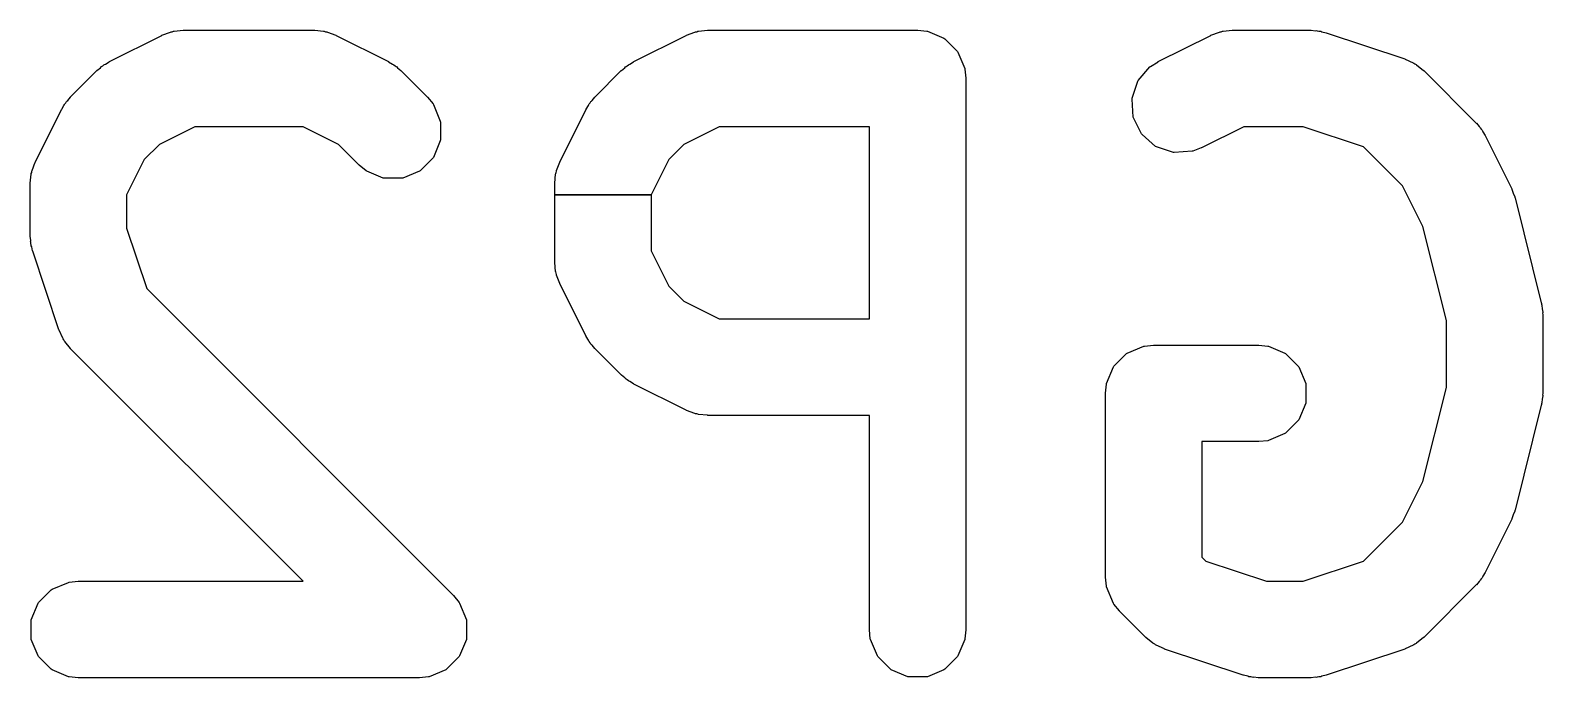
# Model space of a CAD drawing. Header units: millimetres. Extents: x 73.1 to 170.6, y -160.7 to -95.4.
# Drawn here: x 167.323 to 170.618, y -110.443 to -109.033 of the extents above; entities that cross this region are included whole.
import ezdxf

# ---------------------------------------------------------------- set-up
doc = ezdxf.new("R2010")
doc.units = ezdxf.units.MM
doc.layers.add('B.Silkscreen', color=31, linetype='CONTINUOUS', true_color=0xe8b2a7)

msp = doc.modelspace()

# ---------------------------------------------------------------- linework, layer by layer
at = {"layer": 'B.Silkscreen', "linetype": 'CONTINUOUS'}
for p, q in [((167.495064, -109.10157), (167.60935, -109.044427)), ((167.60935, -109.044427), (167.609799, -109.044229)), ((167.609799, -109.044229), (167.628107, -109.037223)), ((167.628107, -109.037223), (167.629539, -109.036906)), ((167.629539, -109.036906), (167.63231, -109.036708)), ((167.63231, -109.036708), (167.634885, -109.035643)), ((167.634885, -109.035643), (167.636308, -109.035287)), ((167.636308, -109.035287), (167.655817, -109.033366)), ((167.655817, -109.033366), (167.656307, -109.033342)), ((167.656307, -109.033342), (167.942022, -109.033342)), ((167.942022, -109.033342), (167.942512, -109.033366)), ((167.942512, -109.033366), (167.962021, -109.035287)), ((167.962021, -109.035287), (167.963444, -109.035644)), ((167.963444, -109.035644), (167.966014, -109.036708)), ((167.966014, -109.036708), (167.96879, -109.036906)), ((167.96879, -109.036906), (167.970222, -109.037223)), ((167.970222, -109.037223), (167.988531, -109.044229)), ((167.988531, -109.044229), (167.98898, -109.044427)), ((167.98898, -109.044427), (168.103265, -109.101571)), ((168.637921, -109.10157), (168.752207, -109.044427)), ((168.752207, -109.044427), (168.752656, -109.044229)), ((168.752656, -109.044229), (168.770964, -109.037223)), ((168.770964, -109.037223), (168.772396, -109.036906)), ((168.772396, -109.036906), (168.775167, -109.036708)), ((168.775167, -109.036708), (168.777742, -109.035643)), ((168.777742, -109.035643), (168.779165, -109.035287)), ((168.779165, -109.035287), (168.798674, -109.033366)), ((168.798674, -109.033366), (168.799164, -109.033342)), ((168.799164, -109.033342), (169.256307, -109.033342)), ((169.256307, -109.033342), (169.256797, -109.033366)), ((169.256797, -109.033366), (169.276306, -109.035287)), ((169.276306, -109.035287), (169.277729, -109.035644)), ((169.277729, -109.035644), (169.313777, -109.050576)), ((169.313777, -109.050576), (169.3154, -109.051659)), ((169.3154, -109.051659), (169.34299, -109.079249)), ((169.780779, -109.10157), (169.895065, -109.044427)), ((169.895065, -109.044427), (169.895514, -109.044229)), ((169.895514, -109.044229), (169.913822, -109.037223)), ((169.913822, -109.037223), (169.915254, -109.036906)), ((169.915254, -109.036906), (169.918025, -109.036708)), ((169.918025, -109.036708), (169.9206, -109.035643)), ((169.9206, -109.035643), (169.922023, -109.035287)), ((169.922023, -109.035287), (169.941532, -109.033366)), ((169.941532, -109.033366), (169.942022, -109.033342)), ((169.942022, -109.033342), (170.11345, -109.033342)), ((170.11345, -109.033342), (170.11394, -109.033366)), ((170.11394, -109.033366), (170.123394, -109.034296)), ((170.123394, -109.034296), (170.125603, -109.03414)), ((170.125603, -109.03414), (170.127065, -109.034251)), ((170.127065, -109.034251), (170.130223, -109.034968)), ((170.130223, -109.034968), (170.13345, -109.035287)), ((170.13345, -109.035287), (170.134872, -109.035643)), ((170.134872, -109.035643), (170.136927, -109.036493)), ((170.136927, -109.036493), (170.146182, -109.038599)), ((170.146182, -109.038599), (170.146654, -109.038731)), ((170.146654, -109.038731), (170.318083, -109.095874)), ((169.34299, -109.079249), (169.344073, -109.080872)), ((169.344073, -109.080872), (169.359005, -109.11692)), ((167.467775, -109.121239), (167.468139, -109.12091)), ((167.468139, -109.12091), (167.475479, -109.114884)), ((167.475479, -109.114884), (167.476934, -109.113208)), ((167.476934, -109.113208), (167.478045, -109.112254)), ((167.478045, -109.112254), (167.480791, -109.110524)), ((167.480791, -109.110524), (167.483293, -109.108472)), ((167.483293, -109.108472), (167.484549, -109.107719)), ((167.484549, -109.107719), (167.486596, -109.106869)), ((167.486596, -109.106869), (167.494637, -109.10181)), ((167.494637, -109.10181), (167.495064, -109.10157)), ((168.103265, -109.101571), (168.103692, -109.101811)), ((168.103692, -109.101811), (168.111729, -109.106869)), ((168.111729, -109.106869), (168.113779, -109.107719)), ((168.113779, -109.107719), (168.115036, -109.108473)), ((168.115036, -109.108473), (168.117537, -109.110525)), ((168.117537, -109.110525), (168.120283, -109.112254)), ((168.120283, -109.112254), (168.121396, -109.113209)), ((168.121396, -109.113209), (168.122849, -109.114885)), ((168.122849, -109.114885), (168.13019, -109.120909)), ((168.13019, -109.120909), (168.130554, -109.121238)), ((168.610632, -109.121239), (168.610996, -109.12091)), ((168.610996, -109.12091), (168.618336, -109.114884)), ((168.618336, -109.114884), (168.619791, -109.113208)), ((168.619791, -109.113208), (168.620902, -109.112254)), ((168.620902, -109.112254), (168.623648, -109.110524)), ((168.623648, -109.110524), (168.62615, -109.108472)), ((168.62615, -109.108472), (168.627406, -109.107719)), ((168.627406, -109.107719), (168.629453, -109.106869)), ((168.629453, -109.106869), (168.637494, -109.10181)), ((168.637494, -109.10181), (168.637921, -109.10157)), ((169.359005, -109.11692), (169.359362, -109.118343)), ((169.359362, -109.118343), (169.361283, -109.137852)), ((169.737083, -109.142686), (169.762647, -109.113209)), ((169.762647, -109.113209), (169.763761, -109.112253)), ((169.763761, -109.112253), (169.780352, -109.10181)), ((169.780352, -109.10181), (169.780779, -109.10157)), ((170.318083, -109.095874), (170.31854, -109.096051)), ((170.31854, -109.096051), (170.33644, -109.104042)), ((170.33644, -109.104042), (170.337677, -109.10483)), ((170.337677, -109.10483), (170.33978, -109.106653)), ((170.33978, -109.106653), (170.342351, -109.107719)), ((170.342351, -109.107719), (170.343609, -109.108473)), ((170.343609, -109.108473), (170.358762, -109.12091)), ((170.358762, -109.12091), (170.359126, -109.121239)), ((167.410632, -109.178381), (167.467775, -109.121239)), ((168.130554, -109.121238), (168.187696, -109.178381)), ((168.553489, -109.178381), (168.610632, -109.121239)), ((169.361283, -109.137852), (169.361307, -109.138342)), ((169.361307, -109.138342), (169.361307, -110.338342)), ((169.723778, -109.181397), (169.736117, -109.144381)), ((169.736117, -109.144381), (169.737083, -109.142686)), ((170.359126, -109.121239), (170.473411, -109.235525)), ((167.402602, -109.18754), (167.404278, -109.186085)), ((167.404278, -109.186085), (167.410303, -109.178745)), ((167.410303, -109.178745), (167.410632, -109.178381)), ((168.187696, -109.178381), (168.188025, -109.178745)), ((168.188025, -109.178745), (168.200462, -109.193898)), ((168.545459, -109.18754), (168.547135, -109.186085)), ((168.547135, -109.186085), (168.55316, -109.178745)), ((168.55316, -109.178745), (168.553489, -109.178381)), ((169.723534, -109.183332), (169.723778, -109.181397)), ((169.7263, -109.222252), (169.723534, -109.183332)), ((167.333821, -109.319957), (167.390964, -109.20567)), ((167.390964, -109.20567), (167.391204, -109.205243)), ((167.391204, -109.205243), (167.396264, -109.197201)), ((167.396264, -109.197201), (167.397113, -109.195156)), ((167.397113, -109.195156), (167.397866, -109.1939)), ((167.397866, -109.1939), (167.39992, -109.191395)), ((167.39992, -109.191395), (167.401648, -109.188652)), ((167.401648, -109.188652), (167.402602, -109.18754)), ((168.200462, -109.193898), (168.201216, -109.195157)), ((168.201216, -109.195157), (168.216147, -109.231206)), ((168.476678, -109.319957), (168.533821, -109.20567)), ((168.533821, -109.20567), (168.534061, -109.205243)), ((168.534061, -109.205243), (168.539121, -109.197201)), ((168.539121, -109.197201), (168.53997, -109.195156)), ((168.53997, -109.195156), (168.540723, -109.1939)), ((168.540723, -109.1939), (168.542777, -109.191395)), ((168.542777, -109.191395), (168.544505, -109.188652)), ((168.544505, -109.188652), (168.545459, -109.18754)), ((167.681094, -109.243342), (167.604218, -109.281779)), ((167.917234, -109.243342), (167.681094, -109.243342)), ((167.994108, -109.281779), (167.917234, -109.243342)), ((168.216147, -109.231206), (168.216528, -109.233119)), ((168.216528, -109.233119), (168.216528, -109.272137)), ((168.823951, -109.243342), (168.747075, -109.281779)), ((169.151307, -109.243342), (168.823951, -109.243342)), ((169.151307, -109.661914), (169.151307, -109.243342)), ((169.726815, -109.224134), (169.7263, -109.222252)), ((169.744264, -109.259033), (169.726815, -109.224134)), ((169.96681, -109.243342), (169.874693, -109.2894)), ((170.096413, -109.243342), (169.96681, -109.243342)), ((170.228156, -109.287256), (170.096413, -109.243342)), ((170.473411, -109.235525), (170.47374, -109.235889)), ((170.47374, -109.235889), (170.479761, -109.243226)), ((170.479761, -109.243226), (170.48144, -109.244682)), ((170.48144, -109.244682), (170.482396, -109.245796)), ((170.482396, -109.245796), (170.484124, -109.248543)), ((170.484124, -109.248543), (170.486175, -109.251041)), ((170.486175, -109.251041), (170.486931, -109.252301)), ((170.486931, -109.252301), (170.487779, -109.254349)), ((167.604218, -109.281779), (167.571173, -109.314825)), ((168.039204, -109.326874), (167.994108, -109.281779)), ((168.216147, -109.27405), (168.201216, -109.310098)), ((168.216528, -109.272137), (168.216147, -109.27405)), ((168.747075, -109.281779), (168.71403, -109.314825)), ((169.74546, -109.260574), (169.744264, -109.259033)), ((169.774937, -109.286138), (169.74546, -109.260574)), ((170.487779, -109.254349), (170.492838, -109.262386)), ((170.492838, -109.262386), (170.493079, -109.262814)), ((170.493079, -109.262814), (170.550222, -109.3771)), ((167.571173, -109.314825), (167.532736, -109.3917)), ((168.200133, -109.311721), (168.172543, -109.339311)), ((168.201216, -109.310098), (168.200133, -109.311721)), ((168.71403, -109.314825), (168.675593, -109.3917)), ((169.776632, -109.287104), (169.774937, -109.286138)), ((169.813648, -109.299443), (169.776632, -109.287104)), ((169.815583, -109.299687), (169.813648, -109.299443)), ((169.854503, -109.296921), (169.815583, -109.299687)), ((169.855936, -109.296604), (169.854503, -109.296921)), ((169.874244, -109.289598), (169.855936, -109.296604)), ((169.874693, -109.2894), (169.874244, -109.289598)), ((170.312868, -109.371968), (170.228156, -109.287256)), ((167.32276, -109.366424), (167.324681, -109.346915)), ((167.324681, -109.346915), (167.325037, -109.345492)), ((167.325037, -109.345492), (167.326102, -109.342917)), ((167.326102, -109.342917), (167.3263, -109.340146)), ((167.3263, -109.340146), (167.326617, -109.338714)), ((167.326617, -109.338714), (167.333623, -109.320406)), ((167.333623, -109.320406), (167.333821, -109.319957)), ((168.039567, -109.327203), (168.039204, -109.326874)), ((168.05472, -109.33964), (168.039567, -109.327203)), ((168.055979, -109.340394), (168.05472, -109.33964)), ((168.092028, -109.355325), (168.055979, -109.340394)), ((168.17092, -109.340394), (168.134872, -109.355325)), ((168.172543, -109.339311), (168.17092, -109.340394)), ((168.465617, -109.366424), (168.467538, -109.346915)), ((168.467538, -109.346915), (168.467894, -109.345492)), ((168.467894, -109.345492), (168.468959, -109.342917)), ((168.468959, -109.342917), (168.469157, -109.340146)), ((168.469157, -109.340146), (168.469474, -109.338714)), ((168.469474, -109.338714), (168.47648, -109.320406)), ((168.47648, -109.320406), (168.476678, -109.319957)), ((167.322736, -109.366914), (167.32276, -109.366424)), ((167.322736, -109.4812), (167.322736, -109.366914)), ((168.093941, -109.355706), (168.092028, -109.355325)), ((168.132959, -109.355706), (168.093941, -109.355706)), ((168.134872, -109.355325), (168.132959, -109.355706)), ((168.465593, -109.366914), (168.465617, -109.366424)), ((168.465593, -109.3917), (168.465593, -109.366914)), ((170.357236, -109.460704), (170.312868, -109.371968)), ((170.550222, -109.3771), (170.550421, -109.377551)), ((170.550421, -109.377551), (170.55072, -109.378335)), ((170.55072, -109.378335), (170.550742, -109.378364)), ((170.550742, -109.378364), (170.551435, -109.379661)), ((170.551435, -109.379661), (170.554341, -109.387796)), ((167.532736, -109.3917), (167.532736, -109.464162)), ((168.465593, -109.538342), (168.465593, -109.3917)), ((168.465593, -109.3917), (168.675593, -109.3917)), ((168.675593, -109.3917), (168.465593, -109.3917)), ((168.675593, -109.3917), (168.675593, -109.513555)), ((170.554341, -109.387796), (170.557426, -109.395857)), ((170.557426, -109.395857), (170.557744, -109.397291)), ((170.557744, -109.397291), (170.557746, -109.397327)), ((170.557746, -109.397327), (170.55803, -109.398121)), ((170.55803, -109.398121), (170.558172, -109.39859)), ((170.558172, -109.39859), (170.615315, -109.627162)), ((167.32276, -109.48169), (167.322736, -109.4812)), ((167.32369, -109.491144), (167.32276, -109.48169)), ((167.532736, -109.464162), (167.57665, -109.595905)), ((170.40845, -109.665555), (170.357236, -109.460704)), ((167.323534, -109.493354), (167.32369, -109.491144)), ((167.323645, -109.494816), (167.323534, -109.493354)), ((167.324362, -109.497974), (167.323645, -109.494816)), ((167.324681, -109.5012), (167.324362, -109.497974)), ((167.325038, -109.502622), (167.324681, -109.5012)), ((167.325886, -109.504671), (167.325038, -109.502622)), ((167.327993, -109.513932), (167.325886, -109.504671)), ((167.328125, -109.514404), (167.327993, -109.513932)), ((167.385268, -109.685832), (167.328125, -109.514404)), ((168.675593, -109.513555), (168.71403, -109.590429)), ((168.465617, -109.538832), (168.465593, -109.538342)), ((168.467538, -109.558341), (168.465617, -109.538832)), ((168.467895, -109.559764), (168.467538, -109.558341)), ((168.468959, -109.562334), (168.467895, -109.559764)), ((168.469157, -109.56511), (168.468959, -109.562334)), ((168.469474, -109.566542), (168.469157, -109.56511)), ((168.47648, -109.58485), (168.469474, -109.566542)), ((167.57665, -109.595905), (168.24484, -110.264095)), ((168.476678, -109.585299), (168.47648, -109.58485)), ((168.533821, -109.699586), (168.476678, -109.585299)), ((168.71403, -109.590429), (168.747075, -109.623475)), ((168.747075, -109.623475), (168.823951, -109.661914)), ((170.615315, -109.627162), (170.61541, -109.627645)), ((170.61541, -109.627645), (170.615818, -109.630408)), ((170.615818, -109.630408), (170.616148, -109.631204)), ((170.616148, -109.631204), (170.616505, -109.63263)), ((170.616505, -109.63263), (170.617216, -109.63986)), ((170.617216, -109.63986), (170.618278, -109.647035)), ((170.618278, -109.647035), (170.618277, -109.648506)), ((168.823951, -109.661914), (169.151307, -109.661914)), ((170.40845, -109.811128), (170.40845, -109.665555)), ((170.618277, -109.648506), (170.61815, -109.649349)), ((170.61815, -109.649349), (170.618426, -109.652137)), ((170.618426, -109.652137), (170.61845, -109.652628)), ((170.61845, -109.652628), (170.61845, -109.824057)), ((167.385445, -109.686289), (167.385268, -109.685832)), ((167.393436, -109.704189), (167.385445, -109.686289)), ((167.394225, -109.705427), (167.393436, -109.704189)), ((167.396048, -109.707529), (167.394225, -109.705427)), ((167.397113, -109.710099), (167.396048, -109.707529)), ((167.397867, -109.711357), (167.397113, -109.710099)), ((167.410303, -109.726511), (167.397867, -109.711357)), ((168.534061, -109.700013), (168.533821, -109.699586)), ((168.539122, -109.708054), (168.534061, -109.700013)), ((168.53997, -109.710099), (168.539122, -109.708054)), ((168.540724, -109.711357), (168.53997, -109.710099)), ((168.542776, -109.713858), (168.540724, -109.711357)), ((168.544505, -109.716604), (168.542776, -109.713858)), ((167.410632, -109.726875), (167.410303, -109.726511)), ((167.917099, -110.233342), (167.410632, -109.726875)), ((168.54546, -109.717717), (168.544505, -109.716604)), ((168.547136, -109.71917), (168.54546, -109.717717)), ((168.55316, -109.726511), (168.547136, -109.71917)), ((168.553489, -109.726875), (168.55316, -109.726511)), ((168.610632, -109.784017), (168.553489, -109.726875)), ((169.68391, -109.764964), (169.7115, -109.737374)), ((169.7115, -109.737374), (169.713123, -109.736291)), ((169.713123, -109.736291), (169.749171, -109.721359)), ((169.749171, -109.721359), (169.750594, -109.721002)), ((169.750594, -109.721002), (169.770103, -109.719081)), ((169.770103, -109.719081), (169.770593, -109.719057)), ((169.770593, -109.719057), (169.999164, -109.719057)), ((169.999164, -109.719057), (169.999654, -109.719081)), ((169.999654, -109.719081), (170.019163, -109.721002)), ((170.019163, -109.721002), (170.020586, -109.721359)), ((170.020586, -109.721359), (170.056634, -109.736291)), ((170.056634, -109.736291), (170.058257, -109.737374)), ((170.058257, -109.737374), (170.085847, -109.764964)), ((169.667895, -109.802635), (169.682827, -109.766587)), ((169.682827, -109.766587), (169.68391, -109.764964)), ((170.085847, -109.764964), (170.08693, -109.766587)), ((170.08693, -109.766587), (170.101862, -109.802635)), ((168.610996, -109.784346), (168.610632, -109.784017)), ((168.618335, -109.790369), (168.610996, -109.784346)), ((168.61979, -109.792047), (168.618335, -109.790369)), ((168.620903, -109.793003), (168.61979, -109.792047)), ((168.62365, -109.794732), (168.620903, -109.793003)), ((168.626149, -109.796783), (168.62365, -109.794732)), ((168.627407, -109.797537), (168.626149, -109.796783)), ((168.629452, -109.798384), (168.627407, -109.797537)), ((168.637494, -109.803446), (168.629452, -109.798384)), ((168.637921, -109.803686), (168.637494, -109.803446)), ((168.752207, -109.860829), (168.637921, -109.803686)), ((169.665617, -109.823567), (169.667538, -109.804058)), ((169.667538, -109.804058), (169.667895, -109.802635)), ((170.101862, -109.802635), (170.102243, -109.804548)), ((170.102243, -109.804548), (170.102243, -109.843566)), ((170.357236, -110.015979), (170.40845, -109.811128)), ((169.665593, -109.824057), (169.665617, -109.823567)), ((169.665593, -110.224057), (169.665593, -109.824057)), ((170.101862, -109.845479), (170.08693, -109.881527)), ((170.102243, -109.843566), (170.101862, -109.845479)), ((170.616147, -109.845482), (170.615818, -109.846274)), ((170.616505, -109.844055), (170.616147, -109.845482)), ((170.617216, -109.836823), (170.616505, -109.844055)), ((170.618278, -109.82965), (170.617216, -109.836823)), ((170.618426, -109.824548), (170.61815, -109.827334)), ((170.61815, -109.827334), (170.618277, -109.828179)), ((170.618277, -109.828179), (170.618278, -109.82965)), ((170.61845, -109.824057), (170.618426, -109.824548)), ((168.752656, -109.861027), (168.752207, -109.860829)), ((168.770964, -109.868033), (168.752656, -109.861027)), ((168.772397, -109.86835), (168.770964, -109.868033)), ((168.775169, -109.868546), (168.772397, -109.86835)), ((168.777741, -109.869612), (168.775169, -109.868546)), ((168.779165, -109.869969), (168.777741, -109.869612)), ((168.798674, -109.87189), (168.779165, -109.869969)), ((168.799164, -109.871914), (168.798674, -109.87189)), ((169.151307, -109.871914), (168.799164, -109.871914)), ((169.151307, -110.338342), (169.151307, -109.871914)), ((170.615315, -109.849523), (170.558172, -110.078095)), ((170.61541, -109.84904), (170.615315, -109.849523)), ((170.615818, -109.846274), (170.61541, -109.84904)), ((170.056634, -109.911823), (170.020586, -109.926755)), ((170.058257, -109.91074), (170.056634, -109.911823)), ((170.085847, -109.88315), (170.058257, -109.91074)), ((170.08693, -109.881527), (170.085847, -109.88315)), ((169.999164, -109.929057), (169.875593, -109.929057)), ((169.875593, -109.929057), (169.875593, -110.180564)), ((169.999654, -109.929033), (169.999164, -109.929057)), ((170.019163, -109.927112), (169.999654, -109.929033)), ((170.020586, -109.926755), (170.019163, -109.927112)), ((170.312868, -110.104715), (170.357236, -110.015979)), ((170.228157, -110.189427), (170.312868, -110.104715)), ((170.550222, -110.099585), (170.493079, -110.213871)), ((170.550421, -110.099133), (170.550222, -110.099585)), ((170.55072, -110.098348), (170.550421, -110.099133)), ((170.550739, -110.098324), (170.55072, -110.098348)), ((170.551435, -110.097024), (170.550739, -110.098324)), ((170.554341, -110.088887), (170.551435, -110.097024)), ((170.557426, -110.080828), (170.554341, -110.088887)), ((170.557744, -110.079394), (170.557426, -110.080828)), ((170.557746, -110.079354), (170.557744, -110.079394)), ((170.558029, -110.078565), (170.557746, -110.079354)), ((170.558172, -110.078095), (170.558029, -110.078565)), ((169.875593, -110.180564), (169.884455, -110.189427)), ((169.884455, -110.189427), (170.016201, -110.233342)), ((170.096414, -110.233342), (170.228157, -110.189427)), ((167.370266, -110.250576), (167.406314, -110.235644)), ((167.406314, -110.235644), (167.407737, -110.235287)), ((167.407737, -110.235287), (167.427246, -110.233366)), ((167.427246, -110.233366), (167.427736, -110.233342)), ((167.427736, -110.233342), (167.917099, -110.233342)), ((169.665617, -110.224547), (169.665593, -110.224057)), ((169.667538, -110.244056), (169.665617, -110.224547)), ((170.016201, -110.233342), (170.096414, -110.233342)), ((170.473411, -110.24116), (170.359126, -110.355446)), ((170.47374, -110.240796), (170.473411, -110.24116)), ((170.479761, -110.233458), (170.47374, -110.240796)), ((170.481439, -110.232004), (170.479761, -110.233458)), ((170.482396, -110.230888), (170.481439, -110.232004)), ((170.484122, -110.228143), (170.482396, -110.230888)), ((170.486175, -110.225644), (170.484122, -110.228143)), ((170.486931, -110.224383), (170.486175, -110.225644)), ((170.487778, -110.222336), (170.486931, -110.224383)), ((170.492838, -110.214299), (170.487778, -110.222336)), ((170.493079, -110.213871), (170.492838, -110.214299)), ((167.341053, -110.279249), (167.368643, -110.251659)), ((167.368643, -110.251659), (167.370266, -110.250576)), ((168.24484, -110.264095), (168.245169, -110.264459)), ((168.245169, -110.264459), (168.257605, -110.279613)), ((169.667895, -110.245479), (169.667538, -110.244056)), ((169.682827, -110.281527), (169.667895, -110.245479)), ((167.325038, -110.31692), (167.33997, -110.280872)), ((167.33997, -110.280872), (167.341053, -110.279249)), ((168.257605, -110.279613), (168.258359, -110.280872)), ((168.258359, -110.280872), (168.273291, -110.31692)), ((169.683581, -110.282786), (169.682827, -110.281527)), ((169.696017, -110.29794), (169.683581, -110.282786)), ((169.696346, -110.298304), (169.696017, -110.29794)), ((169.753489, -110.355446), (169.696346, -110.298304)), ((167.324657, -110.318833), (167.325038, -110.31692)), ((167.324657, -110.357851), (167.324657, -110.318833)), ((168.273291, -110.31692), (168.273672, -110.318833)), ((168.273672, -110.318833), (168.273672, -110.357851)), ((169.151331, -110.338832), (169.151307, -110.338342)), ((169.153252, -110.358341), (169.151331, -110.338832)), ((169.361283, -110.338832), (169.359362, -110.358341)), ((169.361307, -110.338342), (169.361283, -110.338832)), ((167.325038, -110.359764), (167.324657, -110.357851)), ((167.33997, -110.395812), (167.325038, -110.359764)), ((168.273291, -110.359764), (168.258359, -110.395812)), ((168.273672, -110.357851), (168.273291, -110.359764)), ((169.153609, -110.359764), (169.153252, -110.358341)), ((169.168541, -110.395812), (169.153609, -110.359764)), ((169.359005, -110.359764), (169.344073, -110.395812)), ((169.359362, -110.358341), (169.359005, -110.359764)), ((169.753853, -110.355775), (169.753489, -110.355446)), ((169.769006, -110.368212), (169.753853, -110.355775)), ((169.770266, -110.368967), (169.769006, -110.368212)), ((169.772834, -110.37003), (169.770266, -110.368967)), ((169.774937, -110.371854), (169.772834, -110.37003)), ((169.776175, -110.372643), (169.774937, -110.371854)), ((169.794076, -110.380634), (169.776175, -110.372643)), ((170.33644, -110.372643), (170.31854, -110.380634)), ((170.337678, -110.371854), (170.33644, -110.372643)), ((170.33978, -110.37003), (170.337678, -110.371854)), ((170.34235, -110.368966), (170.33978, -110.37003)), ((170.343609, -110.368212), (170.34235, -110.368966)), ((170.358762, -110.355775), (170.343609, -110.368212)), ((170.359126, -110.355446), (170.358762, -110.355775)), ((167.341053, -110.397435), (167.33997, -110.395812)), ((167.368643, -110.425025), (167.341053, -110.397435)), ((168.257276, -110.397435), (168.229686, -110.425025)), ((168.258359, -110.395812), (168.257276, -110.397435)), ((169.169624, -110.397435), (169.168541, -110.395812)), ((169.197214, -110.425025), (169.169624, -110.397435)), ((169.34299, -110.397435), (169.3154, -110.425025)), ((169.344073, -110.395812), (169.34299, -110.397435)), ((169.794533, -110.380811), (169.794076, -110.380634)), ((169.965961, -110.437954), (169.794533, -110.380811)), ((170.318083, -110.380811), (170.146653, -110.437953)), ((170.31854, -110.380634), (170.318083, -110.380811)), ((167.370266, -110.426108), (167.368643, -110.425025)), ((167.406314, -110.44104), (167.370266, -110.426108)), ((168.228063, -110.426108), (168.192015, -110.44104)), ((168.229686, -110.425025), (168.228063, -110.426108)), ((169.198837, -110.426108), (169.197214, -110.425025)), ((169.234885, -110.44104), (169.198837, -110.426108)), ((169.313777, -110.426108), (169.277729, -110.44104)), ((169.3154, -110.425025), (169.313777, -110.426108)), ((169.966434, -110.438087), (169.965961, -110.437954)), ((169.975696, -110.440193), (169.966434, -110.438087)), ((170.146181, -110.438086), (170.136919, -110.440191)), ((170.146653, -110.437953), (170.146181, -110.438086)), ((167.407737, -110.441397), (167.406314, -110.44104)), ((167.427246, -110.443318), (167.407737, -110.441397)), ((167.427736, -110.443342), (167.427246, -110.443318)), ((168.170593, -110.443342), (167.427736, -110.443342)), ((168.171083, -110.443318), (168.170593, -110.443342)), ((168.190592, -110.441397), (168.171083, -110.443318)), ((168.192015, -110.44104), (168.190592, -110.441397)), ((169.236798, -110.441421), (169.234885, -110.44104)), ((169.275816, -110.441421), (169.236798, -110.441421)), ((169.277729, -110.44104), (169.275816, -110.441421)), ((169.977742, -110.44104), (169.975696, -110.440193)), ((169.979165, -110.441397), (169.977742, -110.44104)), ((169.982386, -110.441713), (169.979165, -110.441397)), ((169.985548, -110.442433), (169.982386, -110.441713)), ((169.987013, -110.442544), (169.985548, -110.442433)), ((169.98922, -110.442386), (169.987013, -110.442544)), ((169.998674, -110.443318), (169.98922, -110.442386)), ((169.999164, -110.443342), (169.998674, -110.443318)), ((170.11345, -110.443342), (169.999164, -110.443342)), ((170.11394, -110.443318), (170.11345, -110.443342)), ((170.123392, -110.442386), (170.11394, -110.443318)), ((170.125601, -110.442544), (170.123392, -110.442386)), ((170.127067, -110.442432), (170.125601, -110.442544)), ((170.13022, -110.441714), (170.127067, -110.442432)), ((170.133448, -110.441397), (170.13022, -110.441714)), ((170.134873, -110.44104), (170.133448, -110.441397)), ((170.136919, -110.440191), (170.134873, -110.44104))]:
    msp.add_line(p, q, dxfattribs=at)

doc.saveas('drawing.dxf')
